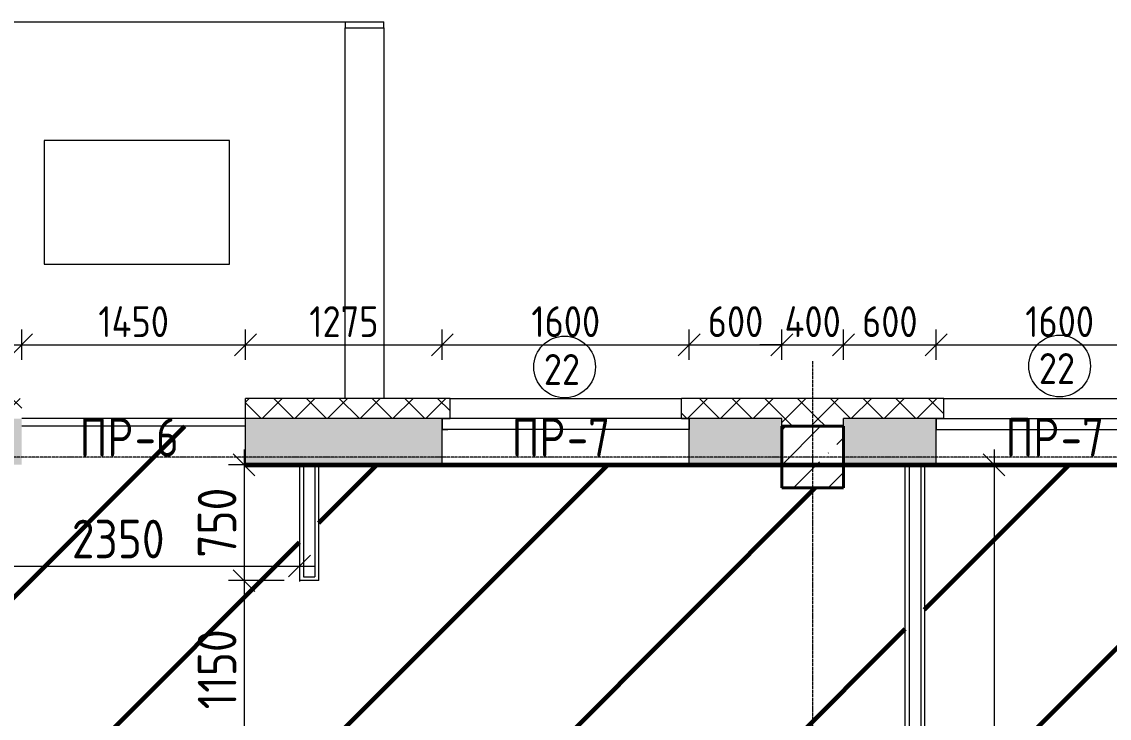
# Model space of a CAD drawing. Header units: millimetres. Extents: x -56773 to 323062, y -262288 to 76460.
# Drawn here: x 29959 to 37006, y -41151 to -36640 of the extents above; entities that cross this region are included whole.
import ezdxf

# ---------------------------------------------------------------- set-up
doc = ezdxf.new("R2010")
doc.units = ezdxf.units.MM
doc.linetypes.add('ADSK_Линия сетки', pattern=[25, 20, -2.5, 0, -2.5])
for name, color, linetype, lineweight in [('1.1)Стяжка керамзит  2 этаж', 5, 'Continuous', 60), ('3.1 Штукатурка внешн стен', 5, 'Continuous', 60), ('_ Окна', 7, 'Continuous', 18), ('Марки', 7, 'Continuous', 20), ('Марки окон', 7, 'Continuous', 20), ('Несущие колонны', 7, 'Continuous', 18), ('Окна', 7, 'Continuous', 9), ('Оси', 7, 'Continuous', 9), ('Перекрытие', 7, 'Continuous', 18), ('Размеры', 7, 'Continuous', 9), ('Стены внутренние', 7, 'Continuous', 18), ('Стены наружные', 7, 'Continuous', 18), ('Стены несущие', 7, 'Continuous', 30), ('Стены отделка', 7, 'Continuous', 30), ('Стены штриховка', 7, 'Continuous', 9)]:
    doc.layers.add(name, color=color, linetype=linetype, lineweight=lineweight)
doc.styles.add('GOST Common_2', font='', dxfattribs={"width": 0.9, "height": 250})
doc.styles.add('GOST Common_3', font='', dxfattribs={"width": 0.9, "height": 200})
doc.styles.add('GOST Common_5', font='', dxfattribs={"width": 0.85, "height": 250})
doc.styles.get('GOST Common_2').set_extended_font_data('GOST Common')
doc.styles.get('GOST Common_3').set_extended_font_data('GOST Common')
doc.styles.get('GOST Common_5').set_extended_font_data('GOST Common')
doc.dimstyles.new('ADSK_Основной_2_0', dxfattribs={"dimscale": 304.8, "dimtxt": 201.142999, "dimasz": 0.463911, "dimexe": 0.328084, "dimexo": 0.328084, "dimgap": 0.164042, "dimtad": 1, "dimdec": 3, "dimrnd": 0.001, "dimdsep": 46, "dimtxsty": 'GOST Common_3', "dimblk1": 'OBLIQUE', "dimblk2": 'OBLIQUE', "dimsah": 1, "dimcen": 0.09, "dimdle": 0.328084, "dimazin": 2, "dimtfac": 1, "dimtdec": 4, "dimtix": 1, "dimtmove": 0, "dimatfit": 3, "dimfxl": 1, "dimtvp": 1, "dimtolj": 1, "dimtzin": 0, "dimlwd": 20, "dimlwe": 20, "dimarcsym": 2})
doc.dimstyles.new('ADSK_Основной_2_0_3', dxfattribs={"dimscale": 304.8, "dimtxt": 201.142999, "dimasz": 0.463911, "dimexe": 0.328084, "dimexo": 0.328084, "dimgap": 0.164042, "dimtad": 1, "dimdec": 3, "dimrnd": 0.001, "dimdsep": 46, "dimtxsty": 'GOST Common_2', "dimblk1": 'OBLIQUE', "dimblk2": 'OBLIQUE', "dimsah": 1, "dimcen": 0.09, "dimdle": 0.328084, "dimazin": 2, "dimtfac": 1, "dimtdec": 4, "dimtix": 1, "dimtmove": 0, "dimatfit": 3, "dimfxl": 1, "dimtvp": 1, "dimtolj": 1, "dimtzin": 0, "dimlwd": 20, "dimlwe": 20, "dimarcsym": 2})
pattern_1 = [(45, (1283.93, -48864.63), (-106.066, 106.066), []), (135, (1283.93, -48864.63), (-106.066, -106.066), [])]

# ---------------------------------------------------------------- blocks, each defined once
blk = doc.blocks.new('ОКНО L03 _2СТ_RS - ОК-1_1600х2000h_противоударное-3556409-Кладочный план 1-го этажа')
at = {"layer": '_ Окна'}
for p, q in [((-838.1, 149), (761.9, 149)), ((-838.1, 149), (-838.1, 79)), ((-838.1, 149), (-833.1, 149)), ((761.9, 149), (756.9, 149)), ((761.9, 149), (761.9, 79)), ((-838.1, 79), (761.9, 79)), ((-838.1, 79), (-803.1, 79)), ((761.9, 79), (726.9, 79))]:
    blk.add_line(p, q, dxfattribs=at)
blk = doc.blocks.new('ADSK_КолоннаЖБ_Прямоугольная - 400x400 мм-1807143-Кладочный план 1-го этажа')
at = {"layer": 'Несущие колонны', "lineweight": 40}
for p, q in [((-200, 200), (200, 200)), ((-200, -200), (-200, 200)), ((200, 200), (200, -200)), ((200, -200), (-200, -200))]:
    blk.add_line(p, q, dxfattribs=at)
blk = doc.blocks.new('ОКНО L03 _2СТ_RS - ОК-1_1600х2000h_противоударное-3556404-Кладочный план 1-го этажа')
at = {"layer": '_ Окна'}
for p, q in [((-838.1, -79), (761.9, -79)), ((-838.1, -149), (-838.1, -79)), ((-838.1, -79), (-803.1, -79)), ((761.9, -79), (726.9, -79)), ((761.9, -149), (761.9, -79)), ((-838.1, -149), (761.9, -149)), ((-838.1, -149), (-833.1, -149)), ((761.9, -149), (756.9, -149))]:
    blk.add_line(p, q, dxfattribs=at)
blk = doc.blocks.new('_Oblique')
at = {"color": 0, "linetype": 'ByBlock', "lineweight": -2}
blk.add_line((-0.5, -0.5), (0.5, 0.5), dxfattribs=at)
blk = doc.blocks.new('*D4231')
at = {"layer": 'Defpoints', "color": 0, "transparency": 16777216}
for p in [(29958.9, -38732.1), (29283.9, -38929), (29958.9, -38929)]:
    blk.add_point(p, dxfattribs=at)
at = {"layer": 'Размеры', "color": 0, "lineweight": 20, "transparency": 16777216}
for p, q in [((29283.9, -38829), (29283.9, -38632.1)), ((29958.9, -38829), (29958.9, -38632.1)), ((29183.9, -38732.1), (30058.9, -38732.1))]:
    blk.add_line(p, q, dxfattribs=at)
at = {"layer": 'Размеры', "color": 0, "lineweight": 20, "transparency": 16777216, "xscale": 141.4, "yscale": 141.4, "zscale": 141.4, "rotation": 180}
blk.add_blockref('_Oblique', (29283.9, -38732.1), dxfattribs=at)
at = {"layer": 'Размеры', "color": 0, "lineweight": 20, "transparency": 16777216, "xscale": 141.4, "yscale": 141.4, "zscale": 141.4}
blk.add_blockref('_Oblique', (29958.9, -38732.1), dxfattribs=at)
at = {"layer": 'Размеры', "color": 0, "lineweight": 9, "transparency": 16777216, "insert": (29621.4, -38582.1), "char_height": 200, "width": 454.106, "attachment_point": 5, "style": 'GOST Common_3'}
blk.add_mtext('\\A1;675', dxfattribs=at)
blk = doc.blocks.new('*D4232')
at = {"layer": 'Defpoints', "color": 0, "transparency": 16777216}
for p in [(31408.9, -38732.1), (29958.9, -38929), (31408.9, -38929)]:
    blk.add_point(p, dxfattribs=at)
at = {"layer": 'Размеры', "color": 0, "lineweight": 20, "transparency": 16777216}
for p, q in [((29958.9, -38829), (29958.9, -38632.1)), ((31408.9, -38829), (31408.9, -38632.1)), ((29858.9, -38732.1), (31508.9, -38732.1))]:
    blk.add_line(p, q, dxfattribs=at)
at = {"layer": 'Размеры', "color": 0, "lineweight": 20, "transparency": 16777216, "xscale": 141.4, "yscale": 141.4, "zscale": 141.4, "rotation": 180}
blk.add_blockref('_Oblique', (29958.9, -38732.1), dxfattribs=at)
at = {"layer": 'Размеры', "color": 0, "lineweight": 20, "transparency": 16777216, "xscale": 141.4, "yscale": 141.4, "zscale": 141.4}
blk.add_blockref('_Oblique', (31408.9, -38732.1), dxfattribs=at)
at = {"layer": 'Размеры', "color": 0, "lineweight": 9, "transparency": 16777216, "insert": (30683.9, -38582.1), "char_height": 200, "width": 580.928, "attachment_point": 5, "style": 'GOST Common_3'}
blk.add_mtext('\\A1;1450', dxfattribs=at)
blk = doc.blocks.new('*D4233')
at = {"layer": 'Defpoints', "color": 0, "transparency": 16777216}
for p in [(32683.9, -38732.1), (31408.9, -38929), (32683.9, -38929)]:
    blk.add_point(p, dxfattribs=at)
at = {"layer": 'Размеры', "color": 0, "lineweight": 20, "transparency": 16777216}
for p, q in [((31408.9, -38829), (31408.9, -38632.1)), ((32683.9, -38829), (32683.9, -38632.1)), ((31308.9, -38732.1), (32783.9, -38732.1))]:
    blk.add_line(p, q, dxfattribs=at)
at = {"layer": 'Размеры', "color": 0, "lineweight": 20, "transparency": 16777216, "xscale": 141.4, "yscale": 141.4, "zscale": 141.4, "rotation": 180}
blk.add_blockref('_Oblique', (31408.9, -38732.1), dxfattribs=at)
at = {"layer": 'Размеры', "color": 0, "lineweight": 20, "transparency": 16777216, "xscale": 141.4, "yscale": 141.4, "zscale": 141.4}
blk.add_blockref('_Oblique', (32683.9, -38732.1), dxfattribs=at)
at = {"layer": 'Размеры', "color": 0, "lineweight": 9, "transparency": 16777216, "insert": (32046.4, -38582.1), "char_height": 200, "width": 560.473, "attachment_point": 5, "style": 'GOST Common_3'}
blk.add_mtext('\\A1;1275', dxfattribs=at)
blk = doc.blocks.new('*D4234')
at = {"layer": 'Defpoints', "color": 0, "transparency": 16777216}
for p in [(34283.9, -38732.1), (32683.9, -38929), (34283.9, -38929)]:
    blk.add_point(p, dxfattribs=at)
at = {"layer": 'Размеры', "color": 0, "lineweight": 20, "transparency": 16777216}
for p, q in [((32683.9, -38829), (32683.9, -38632.1)), ((34283.9, -38829), (34283.9, -38632.1)), ((32583.9, -38732.1), (34383.9, -38732.1))]:
    blk.add_line(p, q, dxfattribs=at)
at = {"layer": 'Размеры', "color": 0, "lineweight": 20, "transparency": 16777216, "xscale": 141.4, "yscale": 141.4, "zscale": 141.4, "rotation": 180}
blk.add_blockref('_Oblique', (32683.9, -38732.1), dxfattribs=at)
at = {"layer": 'Размеры', "color": 0, "lineweight": 20, "transparency": 16777216, "xscale": 141.4, "yscale": 141.4, "zscale": 141.4}
blk.add_blockref('_Oblique', (34283.9, -38732.1), dxfattribs=at)
at = {"layer": 'Размеры', "color": 0, "lineweight": 9, "transparency": 16777216, "insert": (33483.9, -38582.1), "char_height": 200, "width": 560.473, "attachment_point": 5, "style": 'GOST Common_3'}
blk.add_mtext('\\A1;1600', dxfattribs=at)
blk = doc.blocks.new('*D4235')
at = {"layer": 'Defpoints', "color": 0, "transparency": 16777216}
for p in [(34883.9, -38732.1), (34283.9, -38929), (34883.9, -38929)]:
    blk.add_point(p, dxfattribs=at)
at = {"layer": 'Размеры', "color": 0, "lineweight": 20, "transparency": 16777216}
for p, q in [((34283.9, -38829), (34283.9, -38632.1)), ((34883.9, -38829), (34883.9, -38632.1)), ((34183.9, -38732.1), (34983.9, -38732.1))]:
    blk.add_line(p, q, dxfattribs=at)
at = {"layer": 'Размеры', "color": 0, "lineweight": 20, "transparency": 16777216, "xscale": 141.4, "yscale": 141.4, "zscale": 141.4, "rotation": 180}
blk.add_blockref('_Oblique', (34283.9, -38732.1), dxfattribs=at)
at = {"layer": 'Размеры', "color": 0, "lineweight": 20, "transparency": 16777216, "xscale": 141.4, "yscale": 141.4, "zscale": 141.4}
blk.add_blockref('_Oblique', (34883.9, -38732.1), dxfattribs=at)
at = {"layer": 'Размеры', "color": 0, "lineweight": 9, "transparency": 16777216, "insert": (34583.9, -38582.1), "char_height": 200, "width": 454.106, "attachment_point": 5, "style": 'GOST Common_3'}
blk.add_mtext('\\A1;600', dxfattribs=at)
blk = doc.blocks.new('*D4236')
at = {"layer": 'Defpoints', "color": 0, "transparency": 16777216}
for p in [(35283.9, -38732.1), (34883.9, -38929), (35283.9, -38930.2)]:
    blk.add_point(p, dxfattribs=at)
at = {"layer": 'Размеры', "color": 0, "lineweight": 20, "transparency": 16777216}
for p, q in [((34883.9, -38829), (34883.9, -38632.1)), ((35283.9, -38830.2), (35283.9, -38632.1)), ((34883.9, -38732.1), (34742.5, -38732.1)), ((34883.9, -38732.1), (35283.9, -38732.1)), ((35283.9, -38732.1), (35425.3, -38732.1))]:
    blk.add_line(p, q, dxfattribs=at)
at = {"layer": 'Размеры', "color": 0, "lineweight": 20, "transparency": 16777216, "xscale": 141.4, "yscale": 141.4, "zscale": 141.4}
blk.add_blockref('_Oblique', (34883.9, -38732.1), dxfattribs=at)
at = {"layer": 'Размеры', "color": 0, "lineweight": 20, "transparency": 16777216, "xscale": 141.4, "yscale": 141.4, "zscale": 141.4, "rotation": 180}
blk.add_blockref('_Oblique', (35283.9, -38732.1), dxfattribs=at)
at = {"layer": 'Размеры', "color": 0, "lineweight": 9, "transparency": 16777216, "insert": (35083.9, -38582.1), "char_height": 200, "width": 474.561, "attachment_point": 5, "style": 'GOST Common_3'}
blk.add_mtext('\\A1;400', dxfattribs=at)
blk = doc.blocks.new('*D4237')
at = {"layer": 'Defpoints', "color": 0, "transparency": 16777216}
for p in [(35883.9, -38732.1), (35283.9, -38930.2), (35883.9, -38929)]:
    blk.add_point(p, dxfattribs=at)
at = {"layer": 'Размеры', "color": 0, "lineweight": 20, "transparency": 16777216}
for p, q in [((35283.9, -38830.2), (35283.9, -38632.1)), ((35883.9, -38829), (35883.9, -38632.1)), ((35183.9, -38732.1), (35983.9, -38732.1))]:
    blk.add_line(p, q, dxfattribs=at)
at = {"layer": 'Размеры', "color": 0, "lineweight": 20, "transparency": 16777216, "xscale": 141.4, "yscale": 141.4, "zscale": 141.4, "rotation": 180}
blk.add_blockref('_Oblique', (35283.9, -38732.1), dxfattribs=at)
at = {"layer": 'Размеры', "color": 0, "lineweight": 20, "transparency": 16777216, "xscale": 141.4, "yscale": 141.4, "zscale": 141.4}
blk.add_blockref('_Oblique', (35883.9, -38732.1), dxfattribs=at)
at = {"layer": 'Размеры', "color": 0, "lineweight": 9, "transparency": 16777216, "insert": (35583.9, -38582.1), "char_height": 200, "width": 454.106, "attachment_point": 5, "style": 'GOST Common_3'}
blk.add_mtext('\\A1;600', dxfattribs=at)
blk = doc.blocks.new('*D4238')
at = {"layer": 'Defpoints', "color": 0, "transparency": 16777216}
for p in [(37483.9, -38732.1), (35883.9, -38929), (37483.9, -38929)]:
    blk.add_point(p, dxfattribs=at)
at = {"layer": 'Размеры', "color": 0, "lineweight": 20, "transparency": 16777216}
for p, q in [((35883.9, -38829), (35883.9, -38632.1)), ((37483.9, -38829), (37483.9, -38632.1)), ((35783.9, -38732.1), (37583.9, -38732.1))]:
    blk.add_line(p, q, dxfattribs=at)
at = {"layer": 'Размеры', "color": 0, "lineweight": 20, "transparency": 16777216, "xscale": 141.4, "yscale": 141.4, "zscale": 141.4, "rotation": 180}
blk.add_blockref('_Oblique', (35883.9, -38732.1), dxfattribs=at)
at = {"layer": 'Размеры', "color": 0, "lineweight": 20, "transparency": 16777216, "xscale": 141.4, "yscale": 141.4, "zscale": 141.4}
blk.add_blockref('_Oblique', (37483.9, -38732.1), dxfattribs=at)
at = {"layer": 'Размеры', "color": 0, "lineweight": 9, "transparency": 16777216, "insert": (36683.9, -38582.1), "char_height": 200, "width": 560.473, "attachment_point": 5, "style": 'GOST Common_3'}
blk.add_mtext('\\A1;1600', dxfattribs=at)
blk = doc.blocks.new('*D3683')
at = {"layer": 'Defpoints', "color": 0, "transparency": 16777216}
for p in [(36359.1, -39509.7), (35733.9, -46034.7), (36259.1, -46034.7)]:
    blk.add_point(p, dxfattribs=at)
at = {"layer": 'Размеры', "color": 0, "lineweight": 20, "transparency": 16777216}
for p, q in [((36259.1, -39409.7), (36259.1, -46134.7)), ((36259.1, -39509.7), (36159.1, -39509.7)), ((35833.9, -46034.7), (36359.1, -46034.7))]:
    blk.add_line(p, q, dxfattribs=at)
at = {"layer": 'Размеры', "color": 0, "lineweight": 20, "transparency": 16777216, "xscale": 141.4, "yscale": 141.4, "zscale": 141.4}
for p, rotation in [((36259.1, -39509.7), 90), ((36259.1, -46034.7), 270)]:
    blk.add_blockref('_Oblique', p, dxfattribs=dict(at, rotation=rotation))
at = {"layer": 'Размеры', "color": 0, "lineweight": 9, "transparency": 16777216, "insert": (36084.1, -42772.2), "char_height": 250, "width": 605.475, "attachment_point": 5, "rotation": 90, "style": 'GOST Common_2'}
blk.add_mtext('\\A1;6525', dxfattribs=at)
blk = doc.blocks.new('*D3704')
at = {"layer": 'Defpoints', "color": 0, "transparency": 16777216}
for p in [(31499.6, -39509.7), (31399.6, -40259.7), (31758.9, -40259.7)]:
    blk.add_point(p, dxfattribs=at)
at = {"layer": 'Размеры', "color": 0, "lineweight": 20, "transparency": 16777216}
for p, q in [((31399.6, -39409.7), (31399.6, -40359.7)), ((31399.6, -39509.7), (31299.6, -39509.7)), ((31658.9, -40259.7), (31299.6, -40259.7))]:
    blk.add_line(p, q, dxfattribs=at)
at = {"layer": 'Размеры', "color": 0, "lineweight": 20, "transparency": 16777216, "xscale": 141.4, "yscale": 141.4, "zscale": 141.4}
for p, rotation in [((31399.6, -39509.7), 90), ((31399.6, -40259.7), 270)]:
    blk.add_blockref('_Oblique', p, dxfattribs=dict(at, rotation=rotation))
at = {"layer": 'Размеры', "color": 0, "lineweight": 9, "transparency": 16777216, "insert": (31224.6, -39884.7), "char_height": 250, "width": 454.106, "attachment_point": 5, "rotation": 90, "style": 'GOST Common_2'}
blk.add_mtext('\\A1;750', dxfattribs=at)
blk = doc.blocks.new('*D3705')
at = {"layer": 'Defpoints', "color": 0, "transparency": 16777216}
for p in [(31758.9, -40259.7), (31399.6, -41409.7), (31758.9, -41409.7)]:
    blk.add_point(p, dxfattribs=at)
at = {"layer": 'Размеры', "color": 0, "lineweight": 20, "transparency": 16777216}
for p, q in [((31399.6, -40159.7), (31399.6, -41509.7)), ((31658.9, -40259.7), (31299.6, -40259.7)), ((31658.9, -41409.7), (31299.6, -41409.7))]:
    blk.add_line(p, q, dxfattribs=at)
at = {"layer": 'Размеры', "color": 0, "lineweight": 20, "transparency": 16777216, "xscale": 141.4, "yscale": 141.4, "zscale": 141.4}
for p, rotation in [((31399.6, -40259.7), 90), ((31399.6, -41409.7), 270)]:
    blk.add_blockref('_Oblique', p, dxfattribs=dict(at, rotation=rotation))
at = {"layer": 'Размеры', "color": 0, "lineweight": 9, "transparency": 16777216, "insert": (31224.6, -40834.7), "char_height": 250, "width": 515.472, "attachment_point": 5, "rotation": 90, "style": 'GOST Common_2'}
blk.add_mtext('\\A1;1150', dxfattribs=at)
blk = doc.blocks.new('*D3708')
at = {"layer": 'Defpoints', "color": 0, "transparency": 16777216}
for p in [(29408.9, -40065.4), (31758.9, -40065.4), (31758.9, -40165.4)]:
    blk.add_point(p, dxfattribs=at)
at = {"layer": 'Размеры', "color": 0, "lineweight": 20, "transparency": 16777216}
for p, q in [((29308.9, -40165.4), (31858.9, -40165.4)), ((29408.9, -40165.4), (29408.9, -40265.4)), ((31758.9, -40165.4), (31758.9, -40265.4))]:
    blk.add_line(p, q, dxfattribs=at)
at = {"layer": 'Размеры', "color": 0, "lineweight": 20, "transparency": 16777216, "xscale": 141.4, "yscale": 141.4, "zscale": 141.4, "rotation": 180}
blk.add_blockref('_Oblique', (29408.9, -40165.4), dxfattribs=at)
at = {"layer": 'Размеры', "color": 0, "lineweight": 20, "transparency": 16777216, "xscale": 141.4, "yscale": 141.4, "zscale": 141.4}
blk.add_blockref('_Oblique', (31758.9, -40165.4), dxfattribs=at)
at = {"layer": 'Размеры', "color": 0, "lineweight": 9, "transparency": 16777216, "insert": (30583.9, -39990.4), "char_height": 250, "width": 605.475, "attachment_point": 5, "style": 'GOST Common_2'}
blk.add_mtext('\\A1;2350', dxfattribs=at)
blk = doc.blocks.new('М_окна1 - Маркировка типоразмера-1510237-Кладочный план 1-го этажа')
at = {"layer": 'Марки окон'}
blk.add_circle((0, 0), 2, dxfattribs=at)

msp = doc.modelspace()

# ---------------------------------------------------------------- hatches: boundary and pattern name
at = {"layer": '1.1)Стяжка керамзит  2 этаж', "transparency": 33554687}
h = msp.add_hatch(dxfattribs=at)
h.set_pattern_fill('ANSI31', color=5, scale=333)
h.paths.add_polyline_path([(43008.9343, -43759.6624), (41008.9343, -43759.6624), (41008.9343, -45259.6624), (41283.9343, -45259.6624), (41308.9343, -45259.6624), (41308.9343, -46034.6624), (43008.9343, -46034.6624)], flags=17)
h.paths.add_polyline_path([(40608.9343, -43934.6624), (38333.9343, -43934.6624), (38333.9343, -44809.6624), (38208.9343, -44809.6624), (38208.9343, -43609.6624), (38333.9343, -43609.6624), (38333.9343, -43634.6624), (40533.9343, -43634.6624), (40533.9343, -43459.6624), (40658.9343, -43459.6624), (40658.9343, -43634.6624), (43008.9343, -43634.6624), (43008.9343, -42359.6624), (40658.9343, -42359.6624), (40658.9343, -42559.6624), (40533.9343, -42559.6624), (40533.9343, -42359.6624), (39633.9343, -42359.6624), (39583.9343, -42359.6624), (39558.9343, -42359.6624), (39558.9343, -42184.6624), (38333.9343, -42184.6624), (38333.9343, -42709.6624), (38208.9343, -42709.6624), (38208.9343, -40784.6624), (38333.9343, -40784.6624), (38333.9343, -42059.6624), (41283.9343, -42059.6624), (41283.9343, -41859.6624), (41333.9343, -41859.6624), (41333.9343, -42059.6624), (43008.9343, -42059.6624), (43008.9343, -40909.6624), (41333.9343, -40909.6624), (41333.9343, -41119.6624), (41283.9343, -41119.6624), (41283.9343, -40709.6624), (41333.9343, -40709.6624), (41333.9343, -40859.6624), (43008.9343, -40859.6624), (43008.9343, -39734.6624), (41333.9343, -39734.6624), (41333.9343, -39969.6624), (41283.9343, -39969.6624), (41283.9343, -39709.6624), (41283.9343, -39659.6624), (40883.9343, -39659.6624), (40883.9343, -39509.6624), (40283.9343, -39509.6624), (38683.9343, -39509.6624), (38333.9343, -39509.6624), (38333.9343, -39884.6624), (38208.9343, -39884.6624), (38208.9343, -39509.6624), (37483.9343, -39509.6624), (35883.9343, -39509.6624), (35808.9343, -39509.6624), (35808.9343, -45209.6624), (35808.9343, -46034.6624), (38208.9343, -46034.6624), (38208.9343, -46009.6624), (38333.9343, -46009.6624), (38333.9343, -46034.6624), (40608.9343, -46034.6624)])
h.paths.add_polyline_path([(35683.9343, -39509.6624), (35283.9343, -39509.6624), (35283.9343, -39659.6624), (34883.9343, -39659.6624), (34883.9343, -39509.6624), (34283.9343, -39509.6624), (32683.9343, -39509.6624), (31883.9343, -39509.6624), (31883.9343, -40259.6624), (31758.9343, -40259.6624), (31758.9343, -39509.6624), (31408.9343, -39509.6624), (31408.9343, -39260.0253), (29958.9343, -39260.0253), (29958.9343, -39509.6624), (29408.9343, -39509.6624), (29408.9343, -40109.6624), (29283.9343, -40109.6624), (29283.9343, -39659.6624), (28883.9343, -39659.6624), (28883.9343, -39509.6624), (28283.9343, -39509.6624), (26683.9343, -39509.6624), (26258.9343, -39509.6624), (26258.9343, -44034.6624), (26133.9343, -44034.6624), (26133.9343, -39509.6624), (25483.9343, -39509.6624), (23883.9343, -39509.6624), (23283.9343, -39509.6624), (23283.9343, -39659.6624), (23008.9343, -39659.6624), (23008.9343, -39831.6624), (22883.9343, -39831.6624), (22883.9343, -39659.6624), (22883.9343, -39509.6624), (22283.9343, -39509.6624), (20683.9343, -39509.6624), (19483.9343, -39509.6624), (17883.9343, -39509.6624), (17283.9343, -39509.6624), (17283.9343, -39659.6624), (17283.9343, -45184.6624), (17958.9343, -45184.6624), (17958.9343, -46034.6624), (22208.9343, -46034.6624), (22208.9343, -45184.6624), (22883.9343, -45184.6624), (22883.9343, -40931.6624), (23008.9343, -40931.6624), (23008.9343, -41031.6624), (23183.9343, -41031.6624), (23183.9343, -43384.6624), (23408.9343, -43384.6624), (23408.9343, -43509.6624), (23183.9343, -43509.6624), (23183.9343, -45009.6624), (24683.9343, -45009.6624), (24683.9343, -43509.6624), (24308.9343, -43509.6624), (24308.9343, -43384.6624), (24808.9343, -43384.6624), (24808.9343, -45184.6624), (26133.9343, -45184.6624), (26133.9343, -45034.6624), (26258.9343, -45034.6624), (26258.9343, -45184.6624), (26673.9343, -45184.6624), (26738.9343, -45184.6624), (31758.9343, -45184.6624), (31758.9343, -44334.6624), (31883.9343, -44334.6624), (31883.9343, -45009.6624), (33883.9343, -45009.6624), (33883.9343, -43259.6624), (31883.9343, -43259.6624), (31883.9343, -43334.6624), (31758.9343, -43334.6624), (31758.9343, -43084.6624), (31883.9343, -43084.6624), (31883.9343, -43134.6624), (34008.9343, -43134.6624), (34008.9343, -45184.6624), (35683.9343, -45184.6624)])
h.paths.add_polyline_path([(31883.9343, -42134.6624), (31758.9343, -42134.6624), (31758.9343, -42084.6624), (29408.9343, -42084.6624), (29408.9343, -42644.6624), (29208.9343, -42644.6624), (29208.9343, -42519.6624), (29283.9343, -42519.6624), (29283.9343, -41559.6624), (29408.9343, -41559.6624), (29408.9343, -41959.6624), (31758.9343, -41959.6624), (31758.9343, -41409.6624), (31883.9343, -41409.6624)], flags=16)
h.paths.add_polyline_path([(28308.9343, -42644.6624), (28246.4343, -42644.6624), (28246.4343, -42519.6624), (28308.9343, -42519.6624)], flags=16)
h.paths.add_polyline_path([(28283.9343, -42619.6624), (28271.4343, -42619.6624), (28271.4343, -42544.6624), (28283.9343, -42544.6624)], flags=0)
h.paths.add_polyline_path([(17158.9343, -39659.6624), (16883.9343, -39659.6624), (16883.9343, -39509.6624), (16283.9343, -39509.6624), (16283.9343, -39659.6624), (15883.9343, -39659.6624), (15883.9343, -39509.6624), (13883.9343, -39509.6624), (13883.9343, -45184.6624), (14683.9343, -45184.6624), (14683.9343, -45909.6624), (14758.9343, -45909.6624), (14758.9343, -46034.6624), (15808.9343, -46034.6624), (15808.9343, -45909.6624), (15858.9343, -45909.6624), (15858.9343, -45184.6624), (17158.9343, -45184.6624)])
h.paths.add_polyline_path([(7483.9343, -42089.6624), (7608.9343, -42089.6624), (7608.9343, -42459.6624), (10083.9343, -42459.6624), (10083.9343, -39659.6624), (9883.9343, -39659.6624), (9883.9343, -39509.6624), (9233.9343, -39509.6624), (9233.9343, -39335.0253), (7783.9343, -39335.0253), (7783.9343, -39509.6624), (7608.9343, -39509.6624), (7608.9343, -40889.6624), (7483.9343, -40889.6624), (7483.9343, -39509.6624), (6483.9343, -39509.6624), (4883.9343, -39509.6624), (4283.9343, -39509.6624), (4283.9343, -39659.6624), (3883.9343, -39659.6624), (3883.9343, -39509.6624), (3783.9343, -39509.6624), (3783.9343, -43734.6624), (5708.9343, -43734.6624), (5708.9343, -44024.6624), (5583.9343, -44024.6624), (5583.9343, -43859.6624), (3963.9343, -43859.6624), (3963.9343, -45184.6624), (4358.9343, -45184.6624), (4358.9343, -45909.6624), (4458.9343, -45909.6624), (4458.9343, -46034.6624), (5458.9343, -46034.6624), (5458.9343, -45909.6624), (5583.9343, -45909.6624), (5583.9343, -45024.6624), (5708.9343, -45024.6624), (5708.9343, -45184.6624), (7483.9343, -45184.6624), (7483.9343, -43959.6624), (7608.9343, -43959.6624), (7608.9343, -45084.6624), (9808.9343, -45084.6624), (9808.9343, -42584.6624), (7608.9343, -42584.6624), (7608.9343, -42759.6624), (7483.9343, -42759.6624)])
h.paths.add_polyline_path([(-279.9231, -39035.8771), (34.3626, -39035.8771), (34.3626, -38735.8771), (-279.9231, -38735.8771)], flags=9)
at = {"layer": 'Несущие колонны', "lineweight": 9}
h = msp.add_hatch(dxfattribs=at)
h.set_pattern_fill('FP_3', color=256, style=0, pattern_type=2)
h.set_pattern_definition([(45, (1283.93, -48864.63), (-224.5064, 224.5064), []), (45, (1508.44, -48864.63), (-224.5064, 224.5064), [396.875, -79.375, 3.353, -76.022])])
h.paths.add_polyline_path([(34883.9343, -39659.6624), (35283.9343, -39659.6624), (35283.9343, -39259.6624), (34883.9343, -39259.6624)])
at = {"layer": 'Стены внутренние', "lineweight": 9}
h = msp.add_hatch(dxfattribs=at)
h.set_pattern_fill('FP_1', color=256, style=0, pattern_type=2)
h.set_pattern_definition([(45, (1283.93, -48864.63), (84.18955, 308.69595), [396.875, -79.375, 3.353, -76.022])])
h.paths.add_polyline_path([(42187.5179, -39509.6624), (43283.9343, -39509.6624), (43283.9343, -39209.6624), (41283.9343, -39209.6624), (41283.9343, -39509.6624)])
h.paths.add_polyline_path([(28283.9343, -39509.6624), (28883.9343, -39509.6624), (28883.9343, -39209.6624), (28283.9343, -39210.6624)])
h.paths.add_polyline_path([(29958.9343, -39509.6624), (29958.9343, -39209.6624), (29269.3587, -39209.6624), (29269.3587, -39259.6624), (29283.9343, -39259.6624), (29283.9343, -39509.6624), (29408.9343, -39509.6624)])
h.paths.add_polyline_path([(40883.9343, -39509.6624), (40883.9343, -39209.6624), (40283.9343, -39210.6624), (40283.9343, -39509.6624), (40715.0455, -39509.6624)])
h.paths.add_polyline_path([(31858.9343, -39509.6624), (32683.9343, -39509.6624), (32683.9343, -39210.6624), (31408.9343, -39209.6624), (31408.9343, -39509.6624), (31783.9343, -39509.6624)])
h.paths.add_polyline_path([(38333.9343, -39509.6624), (38683.9343, -39509.6624), (38683.9343, -39210.6624), (37483.9343, -39210.6624), (37483.9343, -39509.6624), (38308.9343, -39509.6624)])
h.paths.add_polyline_path([(34283.9343, -39509.6624), (34883.9343, -39509.6624), (34883.9343, -39209.6624), (34283.9343, -39210.6624)])
h.paths.add_polyline_path([(35283.9343, -39509.6624), (35883.9343, -39509.6624), (35883.9343, -39210.6624), (35283.9343, -39209.6624)])
h.paths.add_polyline_path([(26158.9343, -39509.6624), (26683.9343, -39509.6624), (26683.9343, -39210.6624), (25483.9343, -39210.6624), (25483.9343, -39509.6624), (26133.9343, -39509.6624)])
h.paths.add_polyline_path([(15883.9343, -39509.6624), (15883.9343, -39209.6624), (13883.9343, -39209.6624), (13883.9343, -39509.6624), (14210.5423, -39509.6624)])
h.paths.add_polyline_path([(16883.9343, -39509.6624), (16883.9343, -39209.6624), (16283.9343, -39209.6624), (16283.9343, -39509.6624)])
h.paths.add_polyline_path([(20100.4319, -39509.6624), (20683.9343, -39509.6624), (20683.9343, -39210.6624), (19483.9343, -39210.6624), (19483.9343, -39509.6624)])
h.paths.add_polyline_path([(23283.9343, -39509.6624), (23883.9343, -39509.6624), (23883.9343, -39210.6624), (23283.9343, -39209.6624)])
h.paths.add_polyline_path([(17283.9343, -39509.6624), (17883.9343, -39509.6624), (17883.9343, -39210.6624), (17283.9343, -39209.6624)])
h.paths.add_polyline_path([(22883.9343, -39509.6624), (22883.9343, -39209.6624), (22283.9343, -39210.6624), (22283.9343, -39509.6624)])
at = {"layer": 'Стены наружные', "lineweight": 9}
h = msp.add_hatch(dxfattribs=at)
h.set_pattern_fill('FP_4', color=256, style=0, pattern_type=2)
h.set_pattern_definition(pattern_1)
h.paths.add_polyline_path([(31408.9343, -39209.6624), (32733.9343, -39209.6624), (32733.9343, -39079.6624), (31408.9343, -39079.6624)])
h.paths.add_polyline_path([(28883.9343, -39209.6624), (29958.9343, -39209.6624), (29958.9343, -39079.6624), (28233.9343, -39079.6624), (28233.9343, -39209.6624)])
h.paths.add_polyline_path([(43283.9343, -39209.6624), (43283.9343, -39079.6624), (40233.9343, -39079.6624), (40233.9343, -39209.6624), (42187.5179, -39209.6624)])
h.paths.add_polyline_path([(34233.9343, -39209.6624), (35933.9343, -39209.6624), (35933.9343, -39079.6624), (34233.9343, -39079.6624)])
h.paths.add_polyline_path([(37770.1007, -39209.6624), (38733.9343, -39209.6624), (38733.9343, -39079.6624), (37433.9343, -39079.6624), (37433.9343, -39209.6624)])
h.paths.add_polyline_path([(22883.9343, -39209.6624), (23933.9343, -39209.6624), (23933.9343, -39079.6624), (22233.9343, -39079.6624), (22233.9343, -39209.6624)])
h.paths.add_polyline_path([(16283.9343, -39209.6624), (17933.9343, -39209.6624), (17933.9343, -39079.6624), (13883.9343, -39079.6624), (13883.9343, -39209.6624), (15883.9343, -39209.6624)])
h.paths.add_polyline_path([(25433.9343, -39209.6624), (26733.9343, -39209.6624), (26733.9343, -39079.6624), (25433.9343, -39079.6624)])
h.paths.add_polyline_path([(20100.4319, -39209.6624), (20733.9343, -39209.6624), (20733.9343, -39079.6624), (19433.9343, -39079.6624), (19433.9343, -39209.6624)])
h = msp.add_hatch(dxfattribs=at)
h.set_pattern_fill('FP_4', color=256, style=0, pattern_type=2)
h.set_pattern_definition(pattern_1)
h.paths.add_polyline_path([(34883.9343, -39259.6624), (35283.9343, -39259.6624), (35283.9343, -39209.6624), (34883.9343, -39209.6624)])

# ---------------------------------------------------------------- linework, layer by layer
at = {"layer": '3.1 Штукатурка внешн стен'}
msp.add_lwpolyline([(31399.6211, -39509.6624), (43283.9343, -39509.6624)], dxfattribs=at)
at = {"layer": 'Несущие колонны', "lineweight": 9}
for p, q in [((35283.9343, -39259.6624), (34883.9343, -39259.6624)), ((34883.9343, -39659.6624), (34883.9343, -39259.6624)), ((35283.9343, -39259.6624), (35283.9343, -39659.6624)), ((35283.9343, -39659.6624), (34883.9343, -39659.6624))]:
    msp.add_line(p, q, dxfattribs=at)
at = {"layer": 'Оси', "linetype": 'ADSK_Линия сетки', "lineweight": 5}
for p, q in [((35083.9343, -59838.5137), (35083.9343, -38837.1863)), ((63681.4538, -39459.6624), (-23956.1623, -39459.6624))]:
    msp.add_line(p, q, dxfattribs=at)
at = {"layer": 'Перекрытие'}
for p, q in [((29104.3587, -36639.6624), (32304.3587, -36639.6624)), ((32054.3587, -36639.6624), (32054.3587, -36679.6624)), ((32304.3587, -36679.6624), (32304.3587, -36639.6624)), ((31304.3587, -37409.6624), (30104.3587, -37409.6624)), ((30104.3587, -37409.6624), (30104.3587, -38209.6624)), ((31304.3587, -38209.6624), (31304.3587, -37409.6624)), ((30104.3587, -38209.6624), (31304.3587, -38209.6624)), ((31408.9343, -39209.6624), (29958.9343, -39209.6624)), ((31408.9343, -39260.0253), (29958.9343, -39260.0253))]:
    msp.add_line(p, q, dxfattribs=at)
at = {"layer": 'Стены внутренние', "lineweight": 5}
for p, q in [((34283.9343, -39509.6624), (32683.9343, -39509.6624)), ((37483.9343, -39509.6624), (35883.9343, -39509.6624))]:
    msp.add_line(p, q, dxfattribs=at)
at = {"layer": 'Стены наружные', "lineweight": 9}
for p, q in [((32054.3587, -39079.6624), (32054.3587, -36679.6624)), ((32054.3587, -36679.6624), (32304.3587, -36679.6624)), ((32304.3587, -36679.6624), (32304.3587, -39079.6624)), ((32733.9343, -39079.6624), (34233.9343, -39079.6624)), ((35933.9343, -39079.6624), (37433.9343, -39079.6624))]:
    msp.add_line(p, q, dxfattribs=at)
at = {"layer": 'Стены несущие', "lineweight": 9}
for p, q in [((31408.9343, -39509.6624), (31408.9343, -39209.6624)), ((32683.9343, -39210.6624), (32733.9343, -39210.6624)), ((32683.9343, -39509.6624), (32683.9343, -39210.6624)), ((32733.9343, -39209.6624), (32733.9343, -39210.6624)), ((34233.9343, -39209.6624), (34233.9343, -39210.6624)), ((34233.9343, -39210.6624), (34283.9343, -39210.6624)), ((34283.9343, -39509.6624), (34283.9343, -39210.6624)), ((35883.9343, -39210.6624), (35933.9343, -39210.6624)), ((35883.9343, -39509.6624), (35883.9343, -39210.6624)), ((35933.9343, -39209.6624), (35933.9343, -39210.6624)), ((34883.9343, -39509.6624), (34883.9343, -39259.6624)), ((35283.9343, -39509.6624), (35283.9343, -39259.6624)), ((31408.9343, -39509.6624), (31758.9343, -39509.6624)), ((31758.9343, -39509.6624), (31758.9343, -40259.6624)), ((31883.9343, -39509.6624), (32683.9343, -39509.6624)), ((31883.9343, -40259.6624), (31883.9343, -39509.6624)), ((34883.9343, -39509.6624), (34283.9343, -39509.6624)), ((35283.9343, -39509.6624), (35683.9343, -39509.6624)), ((35683.9343, -45184.6624), (35683.9343, -39509.6624)), ((35808.9343, -39509.6624), (35883.9343, -39509.6624)), ((35808.9343, -39509.6624), (35808.9343, -45209.6624)), ((31883.9343, -40259.6624), (31758.9343, -40259.6624))]:
    msp.add_line(p, q, dxfattribs=at)
at = {"layer": 'Стены отделка', "lineweight": 18}
for p, q in [((32733.9343, -39079.6624), (31408.9343, -39079.6624)), ((31408.9343, -39209.6624), (31408.9343, -39079.6624)), ((32733.9343, -39209.6624), (32733.9343, -39079.6624)), ((35933.9343, -39079.6624), (34233.9343, -39079.6624)), ((34233.9343, -39209.6624), (34233.9343, -39079.6624)), ((35933.9343, -39209.6624), (35933.9343, -39079.6624)), ((34883.9343, -39259.6624), (34883.9343, -39209.6624)), ((35283.9343, -39259.6624), (35283.9343, -39209.6624)), ((35283.9343, -39259.6624), (34883.9343, -39259.6624))]:
    msp.add_line(p, q, dxfattribs=at)
at = {"layer": 'Стены штриховка', "lineweight": 9}
for p, q in [((32733.9343, -39209.6624), (31408.9343, -39209.6624)), ((34883.9343, -39209.6624), (34233.9343, -39209.6624)), ((35933.9343, -39209.6624), (35283.9343, -39209.6624)), ((31883.9343, -39509.6624), (31758.9343, -39509.6624)), ((31783.9343, -39509.6624), (31783.9343, -40234.6624)), ((31858.9343, -39509.6624), (31858.9343, -40234.6624)), ((35808.9343, -39509.6624), (35683.9343, -39509.6624)), ((35708.9343, -39509.6624), (35708.9343, -45209.6624)), ((35783.9343, -39509.6624), (35783.9343, -46034.6624)), ((31783.9343, -40234.6624), (31858.9343, -40234.6624))]:
    msp.add_line(p, q, dxfattribs=at)

# ---------------------------------------------------------------- block references
at = {"layer": 'Марки окон', "xscale": 99.99999999999993, "yscale": 99.99999999999993, "zscale": 99.99999999999993}
for p in [(33476.4535, -38875.7331), (36683.9343, -38869.6624)]:
    msp.add_blockref('М_окна1 - Маркировка типоразмера-1510237-Кладочный план 1-го этажа', p, dxfattribs=at)
at = {"layer": 'Несущие колонны', "lineweight": 40, "rotation": 89.9999999999999}
msp.add_blockref('ADSK_КолоннаЖБ_Прямоугольная - 400x400 мм-1807143-Кладочный план 1-го этажа', (35083.9343, -39459.6624), dxfattribs=at)
at = {"layer": 'Окна', "rotation": 180}
msp.add_blockref('ОКНО L03 _2СТ_RS - ОК-1_1600х2000h_противоударное-3556404-Кладочный план 1-го этажа', (33445.8343, -39359.6624), dxfattribs=at)
at = {"layer": 'Окна'}
msp.add_blockref('ОКНО L03 _2СТ_RS - ОК-1_1600х2000h_противоударное-3556409-Кладочный план 1-го этажа', (36722.0343, -39359.6624), dxfattribs=at)

# ---------------------------------------------------------------- texts
at = {"layer": 'Марки', "lineweight": 9, "char_height": 250, "attachment_point": 1, "style": 'GOST Common_5'}
for s, insert, width in [('ПР', (30334.0035, -39206.6813), 432.91125), ('-6', (30691.191, -39206.6813), 389.620125), ('ПР', (33134.0035, -39206.6813), 432.91125), ('-7', (33491.191, -39206.6813), 389.620125), ('ПР', (36334.0035, -39206.6813), 432.91125), ('-7', (36691.191, -39206.6813), 389.620125)]:
    msp.add_mtext(s, dxfattribs=dict(at, insert=insert, width=width))
at = {"layer": 'Марки окон', "lineweight": 5, "char_height": 200, "width": 317.46825, "attachment_point": 1, "style": 'GOST Common_2'}
for insert in [(33341.8961, -38791.9478), (36549.3769, -38785.8771)]:
    msp.add_mtext('22', dxfattribs=dict(at, insert=insert))

# ---------------------------------------------------------------- dimensions: what is measured, and where the dimension line sits
at = {"layer": 'Размеры', "lineweight": 9}
for base, p1, p2, dimstyle, override, picture, middle in [((29958.9343, -38732.0831), (29283.9343, -38929.02), (29958.9343, -38929.02), 'ADSK_Основной_2_0', {"dimpost": '<>', "dimfxl": 675}, '*D4231', (29621.4343, -38582.0831)), ((31408.9343, -38732.0831), (29958.9343, -38929.02), (31408.9343, -38929.02), 'ADSK_Основной_2_0', {"dimpost": '<>', "dimfxl": 1450}, '*D4232', (30683.9343, -38582.0831)), ((32683.9343, -38732.0831), (31408.9343, -38929.02), (32683.9343, -38929.02), 'ADSK_Основной_2_0', {"dimpost": '<>', "dimfxl": 1275}, '*D4233', (32046.4343, -38582.0831)), ((34283.9343, -38732.0831), (32683.9343, -38929.02), (34283.9343, -38929.02), 'ADSK_Основной_2_0', {"dimpost": '<>', "dimfxl": 1600}, '*D4234', (33483.9343, -38582.0831)), ((34883.9343, -38732.0831), (34283.9343, -38929.02), (34883.9343, -38929.02), 'ADSK_Основной_2_0', {"dimpost": '<>', "dimfxl": 600}, '*D4235', (34583.9343, -38582.0831)), ((35283.9343, -38732.0831), (34883.9343, -38929.02), (35283.9343, -38930.225), 'ADSK_Основной_2_0', {"dimpost": '<>', "dimfxl": 400.001815}, '*D4236', (35083.9343, -38582.0831)), ((35883.9343, -38732.0831), (35283.9343, -38930.225), (35883.9343, -38929.02), 'ADSK_Основной_2_0', {"dimpost": '<>', "dimfxl": 600.00121}, '*D4237', (35583.9343, -38582.0831)), ((37483.9343, -38732.0831), (35883.9343, -38929.02), (37483.9343, -38929.02), 'ADSK_Основной_2_0', {"dimpost": '<>', "dimfxl": 1600}, '*D4238', (36683.9343, -38582.0831)), ((31758.9343, -40165.3912), (29408.9343, -40065.4063), (31758.9343, -40065.4063), 'ADSK_Основной_2_0_3', {"dimpost": '<>', "dimfxl": 2350}, '*D3708', (30583.9343, -39990.3912))]:
    dim = msp.add_linear_dim(base=base, p1=p1, p2=p2, dimstyle=dimstyle, override=override, dxfattribs=at)
    dim.commit()
    dim.dimension.update_dxf_attribs({"geometry": picture, "text_midpoint": middle})
for base, p1, p2, override, picture, middle in [((31399.6211, -40259.6624), (31499.606, -39509.6624), (31758.9343, -40259.6624), {"dimpost": '<>', "dimfxl": 793.568648}, '*D3704', (31224.6211, -39884.6624)), ((36259.0887, -46034.6624), (36359.0736, -39509.6624), (35733.9343, -46034.6624), {"dimpost": '<>', "dimfxl": 6554.877889}, '*D3683', (36084.0887, -42772.1624)), ((31399.6211, -41409.6624), (31758.9343, -40259.6624), (31758.9343, -41409.6624), {"dimpost": '<>', "dimfxl": 1150}, '*D3705', (31224.6211, -40834.6624))]:
    dim = msp.add_linear_dim(base=base, p1=p1, p2=p2, angle=90, dimstyle='ADSK_Основной_2_0_3', override=override, dxfattribs=at)
    dim.commit()
    dim.dimension.update_dxf_attribs({"geometry": picture, "text_midpoint": middle})

doc.saveas('drawing.dxf')
